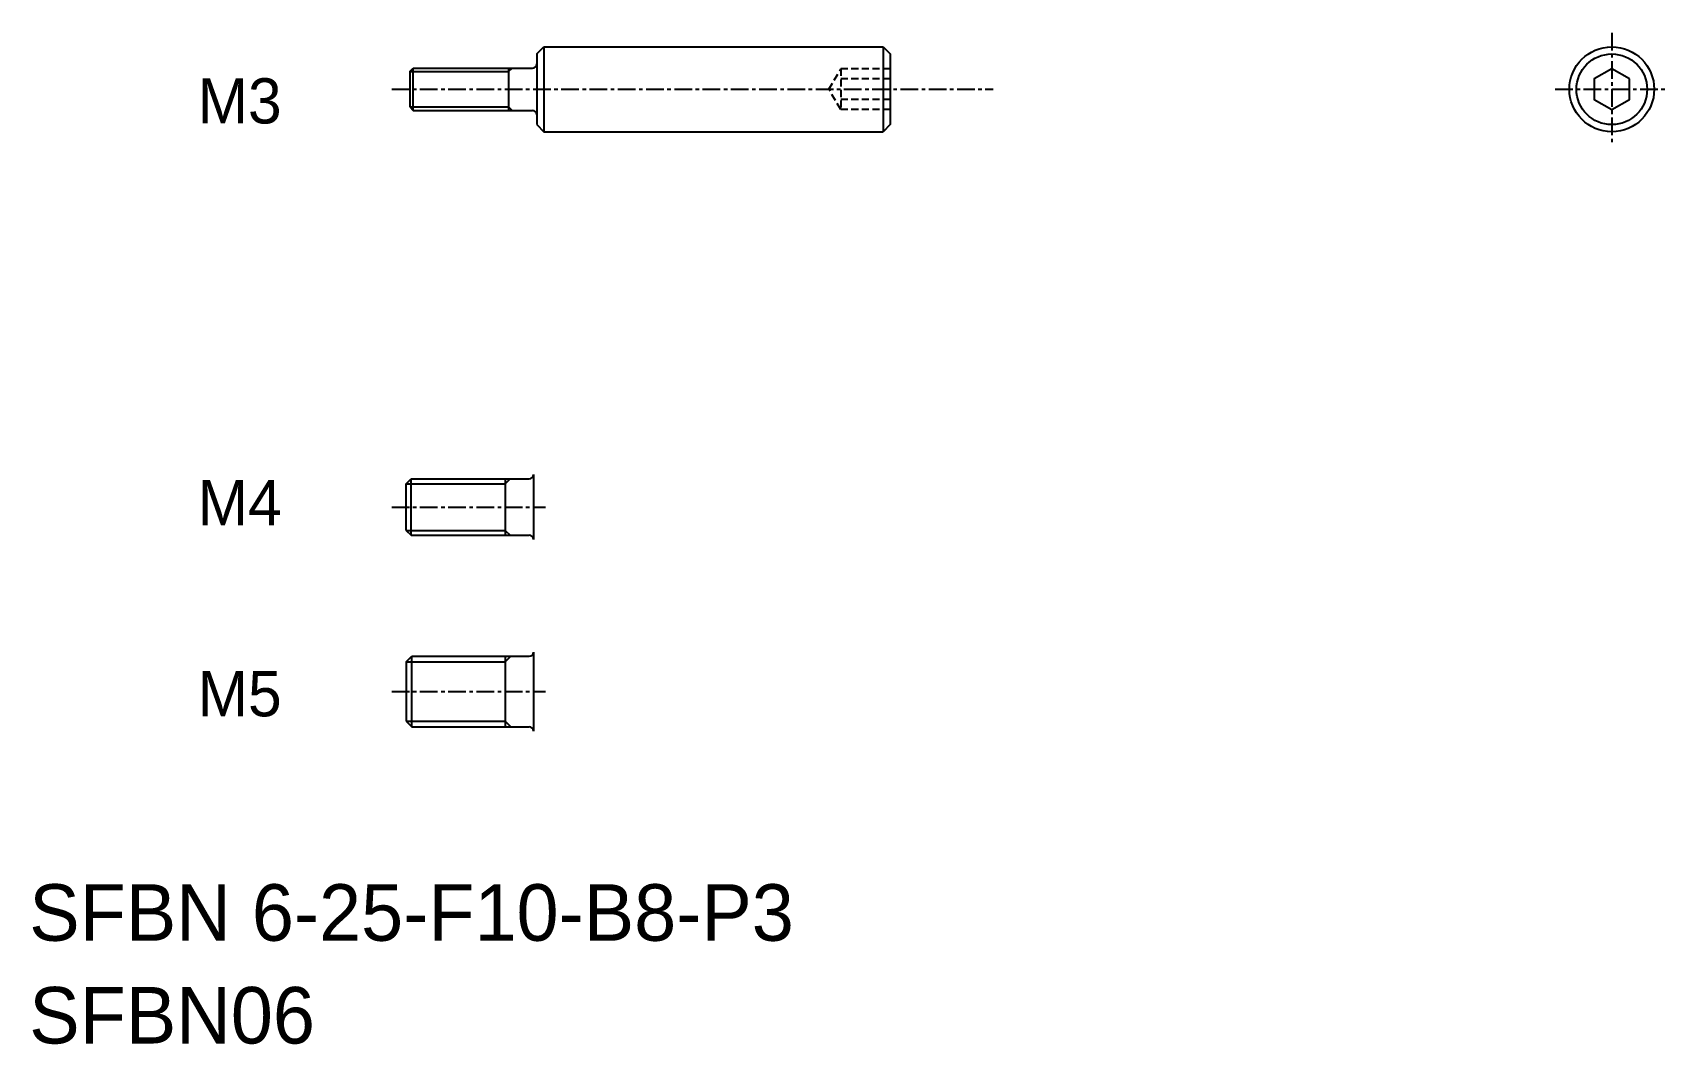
# Model space of a CAD drawing. Extents: x 151 to 267, y 108 to 180.
import ezdxf
from ezdxf.enums import TextEntityAlignment as Align

# ---------------------------------------------------------------- set-up
doc = ezdxf.new("R2010")
doc.units = 0
doc.linetypes.add('CENTER', pattern=[2, 1.25, -0.25, 0.25, -0.25])
doc.linetypes.add('DASHED', pattern=[0.75, 0.5, -0.25])
doc.layers.get('0').update_dxf_attribs({"linetype": 'CONTINUOUS'})
doc.layers.add('CENTER', color=1, linetype='CENTER')

msp = doc.modelspace()

# ---------------------------------------------------------------- linework, layer by layer
at = {"color": 7, "linetype": 'CONTINUOUS'}
for p, q in [((186.86, 178.51), (187.36, 179.01)), ((186.86, 178.51), (186.86, 173.51)), ((187.36, 179.01), (211.36, 179.01)), ((187.36, 179.01), (187.36, 173.01)), ((211.36, 179.01), (211.36, 173.01)), ((211.36, 179.01), (211.86, 178.51)), ((211.86, 178.51), (211.86, 173.51)), ((177.86, 177.26), (177.86, 174.76)), ((178.11, 177.51), (186.56, 177.51)), ((178.11, 174.51), (178.11, 177.51)), ((184.86, 177.51), (184.86, 174.51)), ((178.11, 174.51), (186.56, 174.51)), ((186.86, 173.51), (187.36, 173.01)), ((187.36, 173.01), (211.36, 173.01)), ((211.86, 173.51), (211.36, 173.01)), ((177.61, 148.1), (177.96, 148.45)), ((177.96, 148.45), (186.31, 148.45)), ((177.96, 144.45), (177.96, 148.45)), ((184.61, 148.45), (184.61, 144.45)), ((177.61, 144.8), (177.96, 144.45)), ((177.96, 144.45), (186.31, 144.45)), ((177.61, 135.49), (178.01, 135.89)), ((178.01, 135.89), (186.31, 135.89)), ((178.01, 130.89), (178.01, 135.89)), ((184.61, 135.89), (184.61, 130.89)), ((177.61, 131.29), (178.01, 130.89)), ((178.01, 130.89), (186.31, 130.89))]:
    msp.add_line(p, q, dxfattribs=at)
for p, q in [((177.86, 177.26), (178.11, 177.51)), ((211.86, 177.26), (211.86, 177.26)), ((177.86, 174.76), (178.11, 174.51)), ((186.61, 148.75), (186.61, 144.15)), ((177.61, 144.8), (177.61, 148.1)), ((177.61, 135.49), (177.61, 131.29)), ((186.61, 136.19), (186.61, 130.59))]:
    msp.add_line(p, q)
at = {"color": 3, "linetype": 'CONTINUOUS'}
for p, q in [((177.86, 177.26), (184.86, 177.26)), ((184.86, 177.26), (185.11, 177.51)), ((177.86, 174.76), (184.86, 174.76)), ((184.86, 174.76), (185.11, 174.51)), ((184.61, 148.1), (184.96, 148.45)), ((177.61, 148.1), (184.61, 148.1)), ((177.61, 144.8), (184.61, 144.8)), ((184.61, 144.8), (184.96, 144.45)), ((177.61, 135.49), (184.61, 135.49)), ((184.61, 135.49), (185.01, 135.89)), ((177.61, 131.29), (184.61, 131.29)), ((184.61, 131.29), (185.01, 130.89))]:
    msp.add_line(p, q, dxfattribs=at)
at = {"color": 3, "linetype": 'DASHED'}
for p, q in [((207.52, 176.01), (208.36, 177.46)), ((208.36, 177.46), (208.36, 174.57)), ((211.86, 177.46), (208.36, 177.46)), ((208.36, 174.57), (207.52, 176.01)), ((211.86, 176.74), (208.36, 176.74)), ((211.86, 175.29), (208.36, 175.29)), ((211.86, 174.57), (208.36, 174.57))]:
    msp.add_line(p, q, dxfattribs=at)
at = {"color": 7, "linetype": 'CONTINUOUS'}
msp.add_lwpolyline([(264.17, 176.74), (262.92, 177.46), (261.67, 176.74), (261.67, 175.29), (262.92, 174.57), (264.17, 175.29)], close=True, dxfattribs=at)
for radius in [3, 2.5]:
    msp.add_circle((262.92, 176.01), radius, dxfattribs=at)
for centre, start, end in [((186.56, 177.81), 270, 0), ((186.56, 174.21), 0, 90), ((186.31, 148.75), 270, 0), ((186.31, 144.15), 0, 90), ((186.31, 136.19), 270, 0), ((186.31, 130.59), 0, 90)]:
    msp.add_arc(centre, 0.3, start, end, dxfattribs=at)
at = {"layer": 'CENTER', "color": 1, "linetype": 'CENTER'}
for p, q in [((262.92, 180.01), (262.92, 172.01)), ((176.59, 176.01), (219.14, 176.01)), ((258.92, 176.01), (266.92, 176.01)), ((176.59, 146.45), (187.47, 146.45)), ((176.59, 133.39), (187.47, 133.39))]:
    msp.add_line(p, q, dxfattribs=at)

# ---------------------------------------------------------------- texts
for s, p in [('M3', (168.8, 175.19)), ('M4', (168.8, 146.76)), ('M5', (168.8, 133.24))]:
    msp.add_text(s, height=3.2).set_placement(p, align=Align.MIDDLE_RIGHT)
for s, p in [('SFBN 6-25-F10-B8-P3', (150.94, 115.76)), ('SFBN06', (150.94, 108.49))]:
    msp.add_text(s, height=4).set_placement(p)

doc.saveas('drawing.dxf')
